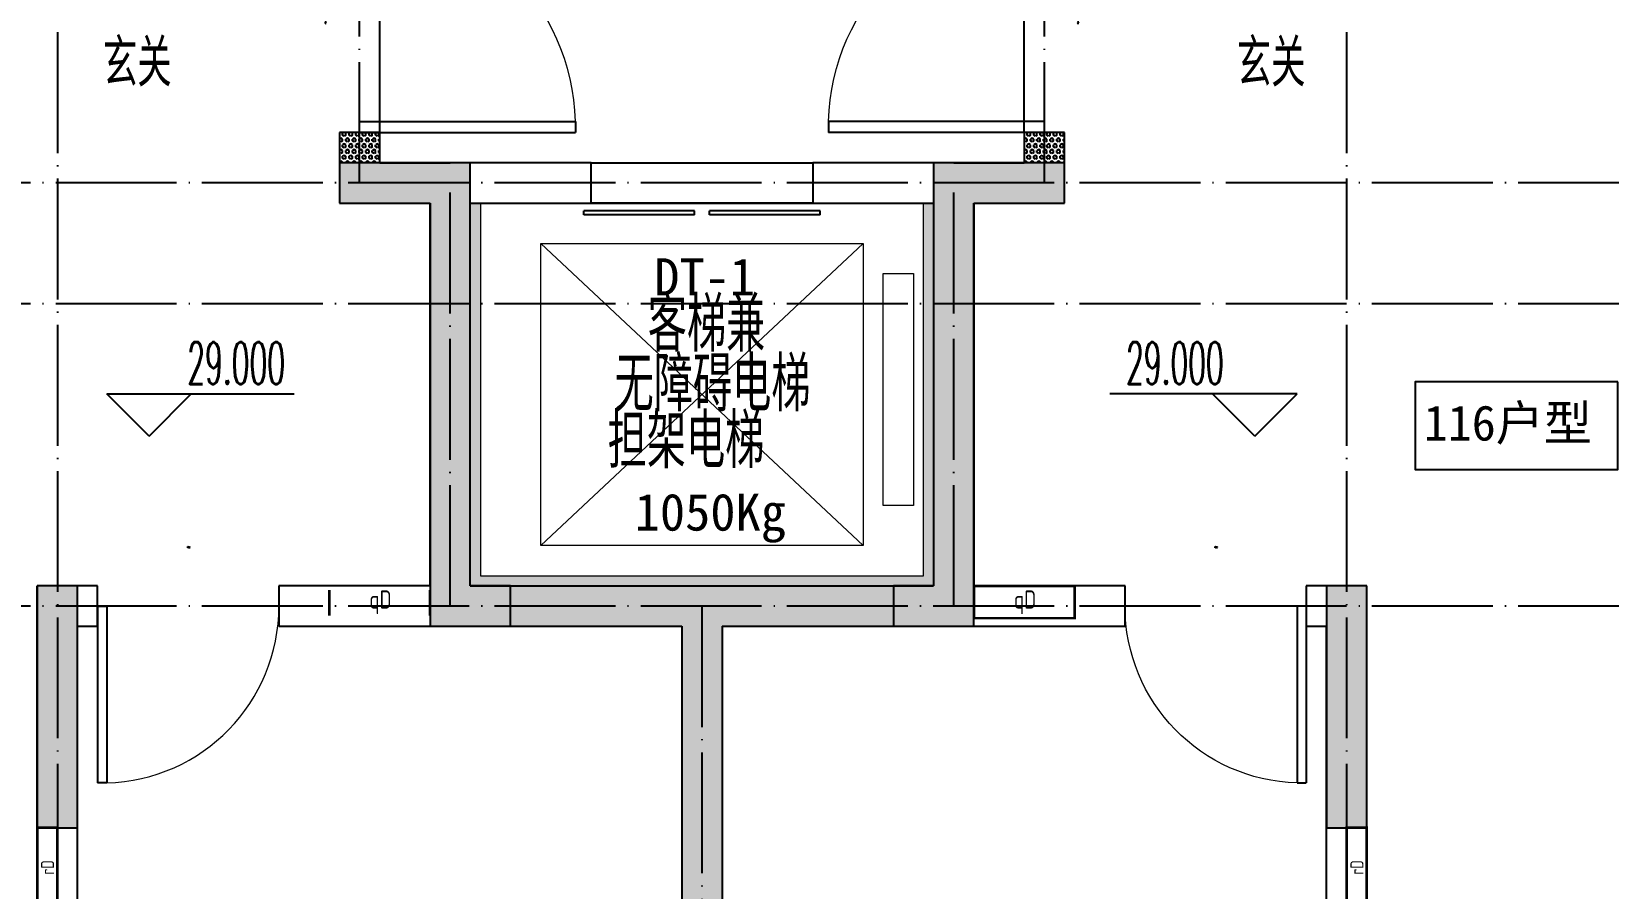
# Model space of a CAD drawing. Extents: x 27938 to 1507990, y 110129 to 923079.
# Drawn here: x 837088 to 844917, y 367223 to 371475 of the extents above; entities that cross this region are included whole.
import ezdxf

# ---------------------------------------------------------------- set-up
doc = ezdxf.new("R2010")
doc.units = 0
doc.header["$LTSCALE"] = 1000
doc.header["$MEASUREMENT"] = 0
doc.linetypes.add('DOTE', pattern=[2.4200000000000004, 2, -0.2, 0.02, -0.2])
for name, color, linetype, lineweight in [('3.5方案汇报，与郭总、侯月琴确定户型_t8$0$STAIR', 2, 'Continuous', 18), ('EQUIP-消防', 3, 'Continuous', 20), ('填充', 251, 'Continuous', 5)]:
    doc.layers.add(name, color=color, linetype=linetype, lineweight=lineweight)
for name, color, linetype in [('COLUMN', 9, 'Continuous'), ('DIM_ELEV', 3, 'Continuous'), ('DOTE', 1, 'Continuous'), ('PUB_HATCH', 8, 'Continuous'), ('PUB_TEXT', 4, 'Continuous'), ('WALL', 9, 'Continuous'), ('WINDOW', 4, 'Continuous'), ('WINDOW_TEXT', 7, 'Continuous'), ('保温', 6, 'Continuous')]:
    doc.layers.add(name, color=color, linetype=linetype)
doc.styles.add('_TCH_DIM', font='SIMPLEX.shx', dxfattribs={"width": 0.7, "bigfont": 'GBCBIG.shx'})
doc.styles.add('_TCH_WINDOW', font='SIMPLEX.shx', dxfattribs={"width": 0.7, "height": 3.5, "bigfont": 'GBCBIG.shx'})
doc.styles.get("Standard").update_dxf_attribs({"font": 'gbenor.shx', "bigfont": 'gbcbig.shx'})
doc.styles.add('房间名称', font='TSSDENG', dxfattribs={"width": 0.8, "bigfont": 'HZTXT'})
doc.styles.add('黑体', font='simhei.ttf')
pattern_1 = [(90, (0, 0), (-16.49778, 1.010197673501861e-15), [9.525, -19.05]), (210, (0, 0), (8.248889999999996, -14.28749658604684), [9.525, -19.05]), (150, (5.83238038093927e-16, 9.525), (-8.248890000000003, -14.28749658604684), [9.525, -19.05])]

# ---------------------------------------------------------------- blocks, each defined once
blk = doc.blocks.new('GDGDGDSDA')
at = {"layer": 'DOTE', "color": 0, "linetype": 'DOTE', "ltscale": 0.3}
for p, q in [((428635.0362220362, 370658.3318268224), (428634.7978358797, 359558.331827242)), ((435034.6024021825, 370658.3318268224), (435034.840788339, 359558.331827242)), ((430134.8185689393, 368458.3318260834), (430134.8185686748, 370058.3318260844)), ((433534.8200740376, 368458.3318260834), (433534.8200743021, 370058.3318260844)), ((471334.8193115436, 368458.3318260833), (417334.819312298, 368458.3318260835)), ((430584.8193169369, 366358.3318260893), (430584.8193170216, 368458.3318260653)), ((433084.8193072819, 366358.3318260413), (433084.8193071971, 368458.3318260653)), ((471334.8193115436, 367858.3318270331), (417334.819312298, 367858.3318270331)), ((471334.8193115436, 366358.3318253069), (417334.819312298, 366358.3318263437)), ((431834.8193190754, 366358.3318260653), (431834.8193190754, 359558.331827242))]:
    blk.add_line(p, q, dxfattribs=at)
blk = doc.blocks.new('GFDGFSDFGD')
at = {"layer": 'PUB_HATCH'}
for points in [[(431966.5784036494, 370823.7242366532), (431316.5776486206, 370823.7237811558), (431316.5776486206, 370623.7235008508), (431766.5784036494, 370623.7242366532), (431766.5784024601, 368523.7281419866), (432166.5784024601, 368523.7281419866), (432166.5784024601, 368723.7281419866), (431966.5784025923, 368723.7281419866)], [(434266.5790002493, 370823.7242364994), (434266.5790013064, 368723.7281418327), (434066.5790014386, 368723.7281418327), (434066.5790014386, 368523.7281418327), (434466.5790014386, 368523.7281418327), (434466.5790002493, 370623.7242364994), (434916.5797552781, 370623.723500697), (434916.5797552781, 370823.7237810019)], [(429816.5903770567, 368723.7167772611), (429816.5903740046, 367523.7257142118), (430016.5903773749, 367523.7239627372), (430016.5903773351, 368723.7167773817)], [(436416.5670283146, 368723.7167763724), (436216.5670280362, 368723.7167764931), (436216.5670279742, 367523.7239626549), (436416.5670313978, 367523.7257141294)]]:
    blk.add_hatch(color=0, dxfattribs=at).paths.add_polyline_path(points)
at = {"layer": 'COLUMN', "color": 0}
for p, q in [((431966.5784036494, 370823.7242366532), (431316.5776486206, 370823.7237811558)), ((431316.5776486206, 370823.7237811558), (431316.5776486206, 370623.7235008508)), ((431966.5784025923, 368723.7281419866), (431966.5784036494, 370823.7242366532)), ((434266.5790002493, 370823.7242364994), (434266.5790013064, 368723.7281418327)), ((434916.5797552781, 370823.7237810019), (434266.5790002493, 370823.7242364994)), ((434916.5797552781, 370623.723500697), (434916.5797552781, 370823.7237810019)), ((431316.5776486206, 370623.7235008508), (431766.5784036494, 370623.7242366532)), ((431766.5784036494, 370623.7242366532), (431766.5784024601, 368523.7281419866)), ((434466.5790014386, 368523.7281418327), (434466.5790002493, 370623.7242364994)), ((434466.5790002493, 370623.7242364994), (434916.5797552781, 370623.723500697)), ((429816.5903770567, 368723.7167772611), (429816.5903740046, 367523.7257142118)), ((430016.5903773351, 368723.7167773817), (429816.5903770567, 368723.7167772611)), ((430016.5903773749, 367523.7239627372), (430016.5903773351, 368723.7167773817)), ((432166.5784024601, 368723.7281419866), (431966.5784025923, 368723.7281419866)), ((432166.5784024601, 368523.7281419866), (432166.5784024601, 368723.7281419866)), ((434266.5790013064, 368723.7281418327), (434066.5790014386, 368723.7281418327)), ((434066.5790014386, 368723.7281418327), (434066.5790014386, 368523.7281418327)), ((436416.5670283146, 368723.7167763724), (436216.5670280362, 368723.7167764931)), ((436216.5670280362, 368723.7167764931), (436216.5670279742, 367523.7239626549)), ((436416.5670313978, 367523.7257141294), (436416.5670283146, 368723.7167763724)), ((431766.5784024601, 368523.7281419866), (432166.5784024601, 368523.7281419866)), ((434066.5790014386, 368523.7281418327), (434466.5790014386, 368523.7281418327)), ((429816.5903740046, 367523.7257142118), (430016.5903773749, 367523.7239627372)), ((436216.5670279742, 367523.7239626549), (436416.5670313978, 367523.7257141294))]:
    blk.add_line(p, q, dxfattribs=at)
blk = doc.blocks.new('GDFGDGRD')
at = {"layer": '保温', "linetype": 'Continuous', "ltscale": 10}
h = blk.add_hatch(dxfattribs=at)
h.set_pattern_fill('HEX', color=251, scale=10, angle=90, style=0)
h.set_pattern_definition(pattern_1)
h.paths.add_polyline_path([(431316.5779582471, 370823.724846115), (431516.5779419378, 370823.724846115), (431516.676856265, 370973.7247405107), (431316.6768725742, 370973.7249371556)])
h = blk.add_hatch(dxfattribs=at)
h.set_pattern_fill('HEX', color=251, scale=10, angle=90, style=0)
h.set_pattern_definition(pattern_1)
h.paths.add_polyline_path([(434916.5794610044, 370823.724846115), (434716.5794773137, 370823.724846115), (434716.4805629865, 370973.7247405107), (434916.4805466773, 370973.7249371556)])
h = blk.add_hatch(dxfattribs=at)
h.set_pattern_fill('HEX', color=251, scale=10, angle=90, style=0)
h.set_pattern_definition([(90, (-70765.89117912838, -151624.7360933621), (-16.49778, 1.010197673501861e-15), [9.525, -19.05]), (210, (-70765.89117912838, -151624.7360933621), (8.248889999999996, -14.28749658604684), [9.525, -19.05]), (150, (-70765.89117912838, -151615.2110933621), (-8.248890000000003, -14.28749658604684), [9.525, -19.05])])
h.paths.add_polyline_path([(434066.5790224251, 368523.7248330163), (434066.5789810187, 368723.7248300065), (432166.5783829462, 368723.7248300508), (432166.5784243525, 368523.7248330605)])
h = blk.add_hatch(dxfattribs=at)
h.set_pattern_fill('HEX', color=251, scale=10, angle=90, style=0)
h.set_pattern_definition([(90, (-70765.89117912838, -152124.7360933621), (-16.49778, 1.010197673501861e-15), [9.525, -19.05]), (210, (-70765.89117912838, -152124.7360933621), (8.248889999999996, -14.28749658604684), [9.525, -19.05]), (150, (-70765.89117912838, -152115.2110933621), (-8.248890000000003, -14.28749658604684), [9.525, -19.05])])
h.paths.add_polyline_path([(433016.677671614, 363923.7248245182), (433216.6776553047, 363923.7248245182), (433216.6776158109, 368523.7247332072), (433016.6776321201, 368523.7249298521)])
blk = doc.blocks.new('GDGRDGDRGDFD')
at = {"layer": 'EQUIP-消防', "const_width": 12.82051282052028}
blk.add_lwpolyline([(136866.5605577994, 335507.811971089), (136366.5605577994, 335507.8119710906), (136366.5605577991, 335347.8119710904), (136866.5605577991, 335347.8119710888)], close=True, dxfattribs=at)
at = {"layer": 'PUB_TEXT', "color": 7, "true_color": 0xffffff, "style": '房间名称', "width": 0.8}
blk.add_text('qD', height=90, dxfattribs=at).set_placement((136565.0499633249, 335395.5346836653))
blk = doc.blocks.new('FSFSFSFSEG')
at = {"layer": 'EQUIP-消防', "const_width": 12.82051282052028}
blk.add_lwpolyline([(136866.5605577994, 335152.5449090759), (136466.5605577994, 335152.5449090774), (136466.5605577991, 335052.5449090772), (136866.5605577991, 335052.5449090757)], close=True, dxfattribs=at)
at = {"layer": 'PUB_TEXT', "color": 7, "true_color": 0xffffff, "style": '房间名称', "width": 0.8}
blk.add_text('rD', height=64.8, dxfattribs=at).set_placement((136633.7425204425, 335069.0046025831))
blk = doc.blocks.new('GHFHFHTFHCSDCS')
blk.add_blockref('GDGRDGDRGDFD', (294900.0178471453, 33215.91286097257))
for name, p, rotation in [('GDGRDGDRGDFD', (298100.9974941605, 33215.50885790785), 0.0001673532306091649), ('FSFSFSFSEG', (764969.1235946793, 230657.1642343822), 89.99999999297357), ('FSFSFSFSEG', (771469.123604604, 230657.164233585), 89.99999999297357)]:
    blk.add_blockref(name, p, dxfattribs=dict(rotation=rotation))
blk = doc.blocks.new('$DorLib2D$00000001')
at = {"color": 0}
for p, q in [((0.45, 0.9750000000000001), (0.5000000000000002, 0.9750000000000001)), ((0.45, 0), (0.45, 0.9750000000000001)), ((0.5, 0), (0.5, 0.9750000000000001)), ((0.5, 0), (0.45, 0))]:
    blk.add_line(p, q, dxfattribs=at)
at = {"color": 0, "lineweight": 13}
blk.add_arc((0.475, 0), 0.975, 91.4692835813538, 180, dxfattribs=at)
blk = doc.blocks.new('$DORLIB2D$00000127')
at = {"color": 0}
for points in [[(-0.5333333333328483, 0.7948983154366971), (-0.5333333333328483, 0.690405644187237)], [(-0.03333333333284827, 0.7948983154366971), (-0.5333333333328483, 0.7948983154366971)], [(-0.03333333333284827, 0.7948983154366971), (-0.03333333333284827, 0.690405644187237)], [(0.5333333333328483, 0.7948983154366971), (0.03333333333284827, 0.7948983154366971)], [(0.03333333333284827, 0.7948983154366971), (0.03333333333284827, 0.690405644187237)], [(0.5333333333328483, 0.7948983154366971), (0.5333333333328483, 0.690405644187237)], [(-0.03333333333284827, 0.690405644187237), (-0.5333333333328483, 0.690405644187237)], [(0.5333333333328483, 0.690405644187237), (0.03333333333284827, 0.690405644187237)], [(0.5, 0.4999999999999858), (-0.5, 0.4999999999999858)]]:
    blk.add_lwpolyline(points, dxfattribs=at)

msp = doc.modelspace()

# ---------------------------------------------------------------- hatches: boundary and pattern name
at = {"layer": '填充'}
h = msp.add_hatch(dxfattribs=at)
h.set_pattern_fill('隔热材料02', color=8, scale=100, style=0)
h.set_pattern_definition([(0, (-333791.8183240527, -240014.9059721528), (0, 50), []), (0, (-333791.8183240527, -239998.2394721528), (0, 50), []), (270, (-333748.0768240527, -239989.6082221528), (50, -9.184850993605149e-15), [5.01775, -44.98225]), (270, (-333785.5355740527, -239989.6082221528), (50, -9.184850993605149e-15), [5.01775, -44.98225]), (90, (-333760.0238240527, -240023.5372221528), (-50, 3.061616997868383e-15), [5.01775, -44.98225]), (90, (-333773.5888240528, -240023.5372221528), (-50, 3.061616997868383e-15), [5.01775, -44.98225]), (180, (-333741.7940740527, -240031.5727221528), (-6.123233995736766e-15, -50), [50.02425, 0.02425]), (135, (-333755.7513240527, -240029.0639721528), (2.775557561562891e-15, 49.99987405109137), [4.268000000000001, -66.44274999999999]), (116.56505, (-333708.7693240526, -240026.0459721528), (0.0001128305918363104, 49.99993342107836), [2.804999999999995, -108.9984999999999]), (116.56505, (-333758.7693240526, -240026.0459721528), (0.0001128305918363104, 49.99993342107836), [2.804999999999995, -108.9984999999999]), (153.43495, (-333700.7338240526, -240031.5727221528), (-0.0001128305918057793, 49.99993342107837), [5.609999999999999, -106.1935]), (153.43495, (-333750.7338240526, -240031.5727221528), (-0.0001128305918057793, 49.99993342107837), [5.609999999999999, -106.1935]), (63.43495000000001, (-333710.0238240527, -240018.5194721528), (-0.0001128305918307593, 49.99993342107837), [26.714, -85.0895]), (63.43495000000001, (-333760.0238240527, -240018.5194721528), (-0.0001128305918307593, 49.99993342107837), [26.714, -85.0895]), (116.56505, (-333698.0768240527, -239989.6082221528), (0.0001128305918363104, 49.99993342107836), [2.804999999999995, -108.9984999999999]), (116.56505, (-333748.0768240527, -239989.6082221528), (0.0001128305918363104, 49.99993342107836), [2.804999999999995, -108.9984999999999]), (135, (-333749.3313240528, -239987.0994721528), (2.775557561562891e-15, 49.99987405109137), [4.268000000000001, -66.44274999999999]), (153.43495, (-333702.3493240527, -239984.0814721528), (-0.0001128305918057793, 49.99993342107837), [5.609999999999999, -106.1935]), (153.43495, (-333752.3493240527, -239984.0814721528), (-0.0001128305918057793, 49.99993342107837), [5.609999999999999, -106.1935]), (45, (-333784.2810740527, -239987.0994721528), (0, 49.99987405109137), [4.268000000000001, -66.44274999999999]), (63.43495000000001, (-333735.5355740527, -239989.6082221528), (-0.0001128305918307593, 49.99993342107837), [2.805, -108.9985]), (63.43495000000001, (-333785.5355740527, -239989.6082221528), (-0.0001128305918307593, 49.99993342107837), [2.805, -108.9985]), (26.56505, (-333731.2633240528, -239984.0814721528), (0.0001128305918307593, 49.99993342107837), [5.609999999999999, -106.1935]), (26.56505, (-333781.2633240528, -239984.0814721528), (0.0001128305918307593, 49.99993342107837), [5.609999999999999, -106.1935]), (116.56505, (-333723.5888240528, -240018.5194721528), (0.0001128305918363104, 49.99993342107836), [26.71399999999996, -85.08949999999986]), (116.56505, (-333773.5888240528, -240018.5194721528), (0.0001128305918363104, 49.99993342107836), [26.71399999999996, -85.08949999999986]), (45, (-333777.8610740528, -240029.0639721528), (0, 49.99987405109137), [4.268000000000001, -66.44274999999999]), (63.43495000000001, (-333724.8430740528, -240026.0459721528), (-0.0001128305918307593, 49.99993342107837), [2.805, -108.9985]), (63.43495000000001, (-333774.8430740528, -240026.0459721528), (-0.0001128305918307593, 49.99993342107837), [2.805, -108.9985]), (26.56505, (-333732.8788240526, -240031.5727221528), (0.0001128305918307593, 49.99993342107837), [5.609999999999999, -106.1935]), (26.56505, (-333782.8788240526, -240031.5727221528), (0.0001128305918307593, 49.99993342107837), [5.609999999999999, -106.1935])])
h.paths.add_polyline_path([(841516.57900498, 370623.7248315612), (841566.57900498, 370623.7248315596), (841566.5790049122, 368723.7248315394), (839266.5790049024, 368723.7248315574), (839266.5790048761, 370623.7248315607), (839316.5790048761, 370623.7248315599), (839316.5790049017, 368773.7248315545), (841516.5790049138, 368773.7248315399)])

# ---------------------------------------------------------------- linework, layer by layer
at = {"color": 8}
msp.add_lwpolyline([(844963.6429196969, 369737.3709111394), (843957.6429196969, 369737.3709111394), (843957.6429196969, 369301.3709111394), (844963.6429196969, 369301.3709111394)], close=True, dxfattribs=at)
at = {"layer": '3.5方案汇报，与郭总、侯月琴确定户型_t8$0$STAIR', "color": 8}
for p, q in [((841216.5790017142, 370423.7248315242), (839616.5790017138, 368923.7248315256)), ((839616.5790017138, 370423.7248315242), (841216.5790017142, 368923.7248315256))]:
    msp.add_line(p, q, dxfattribs=at)
for points in [[(839616.5790017138, 368923.7248315256), (839616.5790017138, 370423.7248315242), (841216.5790017142, 370423.7248315242), (841216.5790017142, 368923.7248315256)], [(841316.5790017047, 369123.7248316411), (841316.5790017047, 370273.7248316416), (841466.5790017075, 370273.7248316416), (841466.5790017075, 369123.7248316411)]]:
    msp.add_lwpolyline(points, close=True, dxfattribs=at)
at = {"layer": 'DIM_ELEV', "color": 8}
for p, q in [((837671.496407581, 369466.5150431044), (837461.496407581, 369676.5150431044)), ((837461.496407581, 369676.5150431044), (838392.3850690972, 369676.5150431044)), ((837671.496407581, 369466.5150431044), (837881.496407581, 369676.5150431044)), ((843371.6610116728, 369676.5150431044), (842440.7723501567, 369676.5150431044)), ((843161.6610116728, 369466.5150431044), (842951.6610116728, 369676.5150431044)), ((843161.6610116728, 369466.5150431044), (843371.6610116728, 369676.5150431044))]:
    msp.add_line(p, q, dxfattribs=at)
at = {"layer": 'WALL', "color": 8}
for p, q in [((838816.5779500714, 370973.7248388294), (838616.5779500846, 370973.7248387963)), ((838616.5779500846, 370973.7248387963), (838616.5779501422, 370623.7248314521)), ((838816.5779500677, 370823.7248315705), (838816.5779500714, 370973.7248388294)), ((842216.579464619, 370973.724838877), (842016.5794646037, 370973.7248389101)), ((842016.5794646037, 370973.7248389101), (842016.5794646015, 370823.7248315873)), ((842216.5794645653, 370623.7248315765), (842216.579464619, 370973.724838877)), ((838816.5779500677, 370823.7248315705), (839166.5787050743, 370823.7248315334)), ((839866.5790016938, 370823.724831546), (839166.5787050743, 370823.7248315334)), ((839866.5790016936, 370623.724831549), (839866.5790016938, 370823.724831546)), ((841666.5787050739, 370823.7248315334), (840966.5790016938, 370823.724831546)), ((840966.5790016938, 370823.724831546), (840966.5790016938, 370623.724831549)), ((841666.5787096228, 370823.7248315334), (842016.5794646015, 370823.7248315873)), ((838616.5779501422, 370623.7248314521), (839066.5787051717, 370623.7248314521)), ((839066.5787073557, 368723.7248315641), (839066.5787051717, 370623.7248314521)), ((839266.578707387, 368723.7248315561), (839266.5787052028, 370623.7248315459)), ((839266.5787052028, 370623.7248315459), (839866.5790016936, 370623.724831549)), ((840966.5790016938, 370623.724831549), (841566.5787050743, 370623.724831546)), ((841566.5787050743, 370623.724831546), (841566.5787050741, 368723.7248315298)), ((841766.5787050765, 370623.7248315583), (841766.5787050766, 368723.7248315425)), ((841766.5787050765, 370623.7248315583), (842216.5794645653, 370623.7248315765)), ((837116.578702138, 365723.7248315956), (837116.578702506, 368723.7248316015)), ((837416.5787026086, 368723.7248315822), (837116.578702506, 368723.7248316015)), ((837416.5787026049, 368523.7248315795), (837416.5787026086, 368723.7248315822)), ((839066.5787073557, 368723.7248315641), (838316.5787026087, 368723.7248315649)), ((838316.5787026087, 368723.7248315649), (838316.5787026049, 368523.7248315687)), ((839266.578707387, 368723.7248315561), (840416.5787096272, 368723.7248315367)), ((840416.5787096272, 368723.7248315367), (841566.5787050741, 368723.7248315298)), ((842516.578707517, 368723.7248315369), (841766.5787050766, 368723.7248315425)), ((842516.5787075209, 368523.7248315472), (842516.578707517, 368723.7248315369)), ((843716.5787122159, 368723.72483158), (843416.578707517, 368723.7248315542)), ((843416.578707517, 368723.7248315542), (843416.5787075209, 368523.7248315627)), ((843716.5787125838, 365723.7248315961), (843716.5787122159, 368723.72483158)), ((837316.578702109, 365623.7248315826), (837316.5787024613, 368523.7248315797)), ((837316.5787024613, 368523.7248315797), (837416.5787026049, 368523.7248315795)), ((838316.5787026049, 368523.7248315687), (839166.5787074864, 368523.7248315574)), ((839166.578705072, 368523.7248315398), (840316.5787096252, 368523.724831501)), ((840316.5787096252, 368523.724831501), (840316.5787096252, 363923.7248245177)), ((840516.578709625, 368523.7248315363), (840516.5787096252, 363923.7248245277)), ((840516.578709625, 368523.7248315363), (841666.5787050737, 368523.7248315337)), ((841666.5787026614, 368523.7248315574), (842516.5787075209, 368523.7248315472)), ((843416.5787075209, 368523.7248315627), (843516.5787122404, 368523.7248315894)), ((843516.5787125918, 365623.7248315826), (843516.5787122404, 368523.7248315894))]:
    msp.add_line(p, q, dxfattribs=at)
at = {"layer": 'WINDOW', "color": 8}
for p, q in [((838816.5779500704, 370973.7248388656), (838816.5779498885, 372073.7248388656)), ((842016.5794646305, 370973.7248388656), (842016.5794648123, 372073.7248388656)), ((839866.5790017141, 370823.7248315334), (840966.5790017141, 370823.7248315334)), ((839866.5790017141, 370623.7248315334), (840966.5790017141, 370623.7248315334))]:
    msp.add_line(p, q, dxfattribs=at)
at = {"layer": '填充', "color": 8}
msp.add_lwpolyline([(841516.57900498, 370623.7248315612), (841566.57900498, 370623.7248315596), (841566.5790049122, 368723.7248315394), (839266.5790049024, 368723.7248315574), (839266.5790048761, 370623.7248315607), (839316.5790048761, 370623.7248315599), (839316.5790049017, 368773.7248315545), (841516.5790049138, 368773.7248315399)], close=True, dxfattribs=at)

# ---------------------------------------------------------------- block references
at = {"color": 8}
for name, p in [('GFDGFSDFGD', (407300.0000036058, 2.235174179077148e-08)), ('GDFGDGRD', (407300, 0)), ('GHFHFHTFHCSDCS', (407300, 0))]:
    msp.add_blockref(name, p, dxfattribs=at)
at = {"layer": 'DOTE', "color": 169}
msp.add_blockref('GDGDGDSDA', (408581.7593905515, 2265.393005468242), dxfattribs=at)
at = {"layer": 'WINDOW', "color": 8}
ref = msp.add_blockref('$DorLib2D$00000001', (838716.5779499795, 371523.724838849), dxfattribs=dict(at, xscale=-1100, yscale=-1100, zscale=-1100, rotation=90.00000000947153))
ref.add_attrib('A', 'YFDM1122', (838551.7343905533, 371513.2948388012), dxfattribs={"layer": 'WINDOW_TEXT', "color": 8, "ltscale": 0.5, "height": 5.95, "rotation": 90.00000000947153, "style": '_TCH_WINDOW', "width": 0.4941176470588236})
ref = msp.add_blockref('$DorLib2D$00000001', (842116.5794647214, 371523.724838849), dxfattribs=dict(at, xscale=-1100, yscale=1100, zscale=-1100, rotation=89.99999999052845))
ref.add_attrib('A', 'YFDM1122', (842287.3730287006, 371513.2948388002), dxfattribs={"layer": 'WINDOW_TEXT', "color": 8, "ltscale": 0.5, "height": 5.95, "rotation": 89.99999999052845, "style": '_TCH_WINDOW', "width": 0.4941176470588236})
at = {"layer": 'WINDOW', "color": 8, "xscale": 1100, "yscale": -200, "zscale": 1100}
msp.add_blockref('$DORLIB2D$00000127', (840416.5790017141, 370723.7248315334), dxfattribs=at)
at = {"layer": 'WINDOW', "color": 8}
ref = msp.add_blockref('$DorLib2D$00000001', (837866.5787026364, 368623.7248315824), dxfattribs=dict(at, xscale=900, yscale=900, zscale=900, rotation=179.9999999988986))
ref.add_attrib('A', 'M0922', (837859.718702642, 368913.2498315825), dxfattribs={"layer": 'WINDOW_TEXT', "color": 8, "ltscale": 0.5, "height": 5.95, "rotation": 359.9999999988985, "style": '_TCH_WINDOW', "width": 0.4941176470588236})
ref = msp.add_blockref('$DorLib2D$00000001', (842966.5787075114, 368623.7248315824), dxfattribs=dict(at, xscale=900, yscale=-900, zscale=900, rotation=1.101422729913818e-09))
ref.add_attrib('A', 'M0922', (842959.7187075057, 368913.2498315823), dxfattribs={"layer": 'WINDOW_TEXT', "color": 8, "ltscale": 0.5, "height": 5.95, "rotation": 1.101422729913818e-09, "style": '_TCH_WINDOW', "width": 0.4941176470588236})

# ---------------------------------------------------------------- texts
at = {"color": 8, "style": '黑体'}
msp.add_text('116户型', height=175, dxfattribs=at).set_placement((843999.8831607974, 369445.1837955761))
at = {"layer": 'DIM_ELEV', "color": 7, "style": '_TCH_DIM', "width": 0.4941176470588236}
for p in [(837861.7850690972, 369725.5150431044), (842521.6923501567, 369725.5150431044)]:
    msp.add_text('29.000', height=208.25, dxfattribs=at).set_placement(p)
at = {"layer": 'PUB_TEXT', "color": 8}
for s, height, p in [('玄关', 236.3120567375886, (837443.2562002278, 371201.5211155915)), ('玄关', 236.3120567375886, (843071.9224956218, 371201.5211155915)), ('客梯兼', 270.0709219858156, (840147.4582230281, 369885.8056354403)), ('无障碍电梯', 270.0709219858156, (839982.8893151332, 369590.0354675289)), ('担架电梯', 270.0709219858156, (839948.4554746858, 369308.4767525666))]:
    msp.add_text(s, height=height, dxfattribs=at).set_placement(p)
at = {"layer": 'PUB_TEXT', "color": 8, "style": '黑体'}
for s, p in [('DT-1', (840179.4559398398, 370165.9760506648)), ('1050Kg', (840082.4559398398, 368998.3066312542))]:
    msp.add_text(s, height=184.0084388185654, dxfattribs=at).set_placement(p)

doc.saveas('drawing.dxf')
